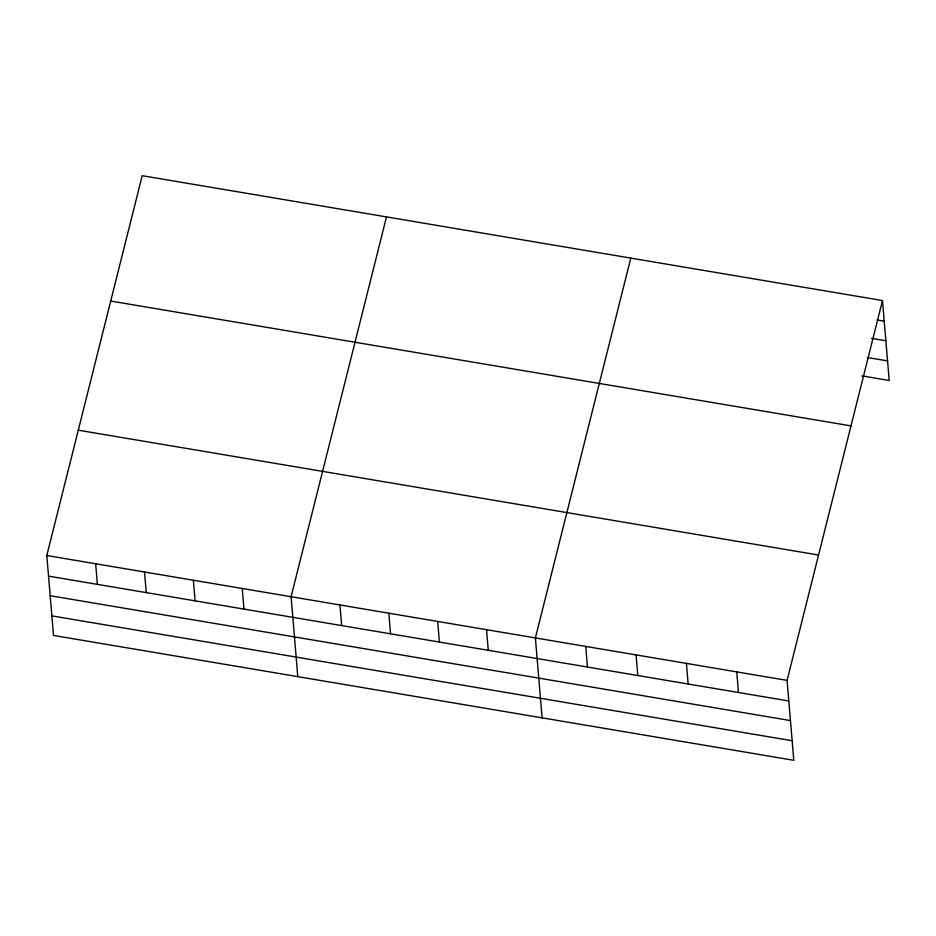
<?xml version="1.0" encoding="UTF-8"?>
<svg xmlns="http://www.w3.org/2000/svg" width="936" height="936" viewBox="0 0 936 936"><rect width="100%" height="100%" fill="white"/><g stroke="black" fill="none" stroke-linecap="round" stroke-linejoin="round"><path stroke-width="1.4" d="M882.484 300.561L787.082 680.378L793.798 760.301L53.516 635.439L46.8 555.516L142.202 175.699L882.484 300.561L889.2 380.484L861.869 375.874M386.498 216.895L291.096 596.723L297.8 676.646M630.794 258.102L535.392 637.919L542.096 717.853M877.032 319.972L884.216 321.177M871.486 338.329L885.865 340.751M867.426 357.517L887.562 360.91M110.717 301.041L851 425.892M78.285 430.174L818.567 555.036M46.8 555.516L787.082 680.378M48.532 576.131L788.814 700.994M50.17 595.705L790.452 720.568M51.866 615.876L792.148 740.739M736.737 671.884L738.469 692.511M686.404 663.39L688.135 684.017M636.059 654.907L637.802 675.523M585.725 646.413L587.457 667.04M486.533 629.682L488.264 650.309M437.674 621.445L439.405 642.061M388.814 613.197L390.546 633.824M339.955 604.96L341.687 625.587M242.237 588.475L243.968 609.102M193.378 580.238L195.109 600.853M144.518 571.99L146.25 592.617M95.659 563.753L97.391 584.38"/></g></svg>
